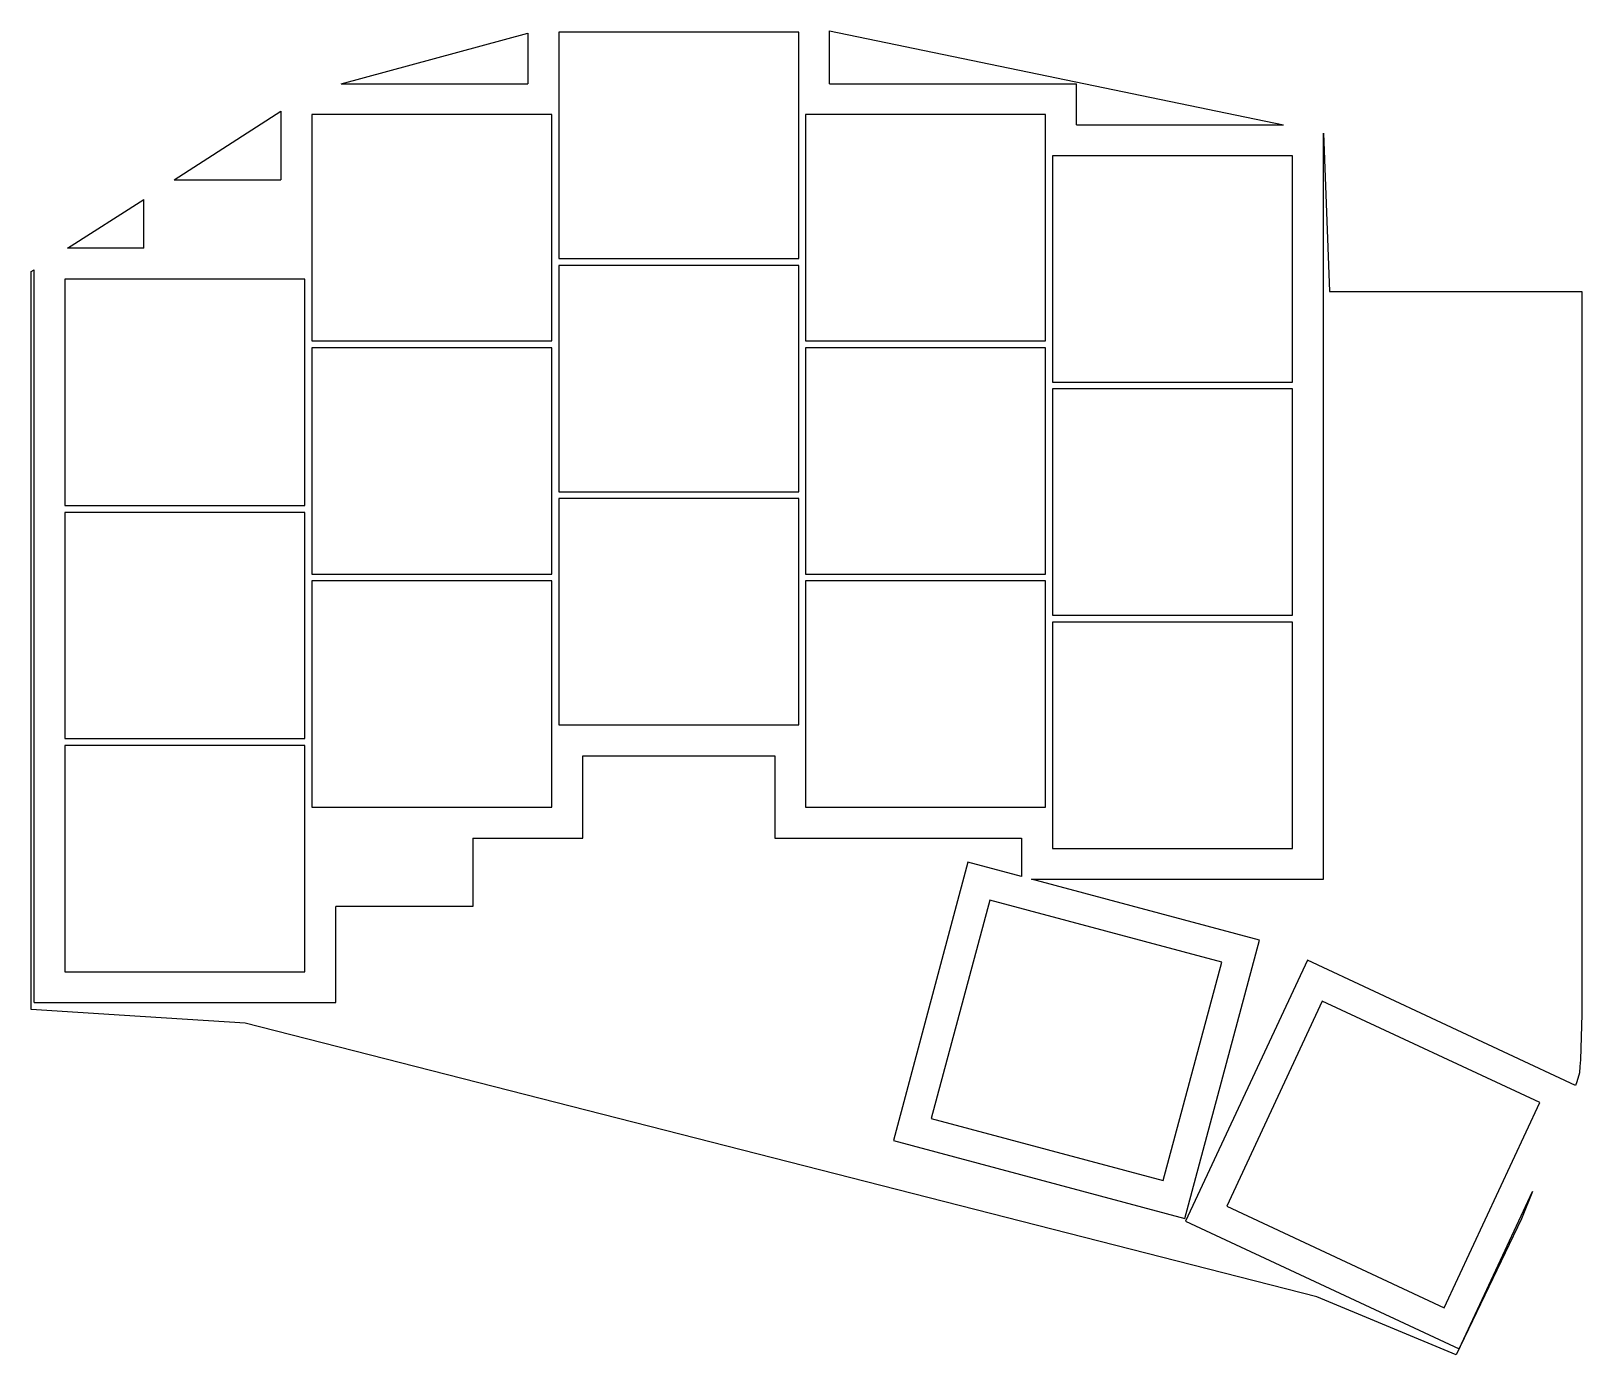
# Model space of a CAD drawing. Header units: millimetres. Extents: x 89 to 202, y -136 to -40.
import ezdxf

# ---------------------------------------------------------------- set-up
doc = ezdxf.new("R2010")
doc.units = ezdxf.units.MM

msp = doc.modelspace()

# ---------------------------------------------------------------- linework, layer by layer
for p, q in [((111.4, -43.5), (125, -39.8)), ((125, -39.8), (125, -43.5)), ((144.75, -39.75), (127.25, -39.75)), ((127.25, -39.75), (127.25, -56.25)), ((144.75, -56.25), (144.75, -39.75)), ((147, -39.65), (180.1, -46.5)), ((147, -43.5), (147, -39.65)), ((111.4, -43.5), (125, -43.5)), ((147, -43.5), (165, -43.5)), ((165, -46.5), (165, -43.5)), ((99.22, -50.5), (107, -45.51)), ((107, -45.51), (107, -50.5)), ((126.75, -45.75), (109.25, -45.75)), ((109.25, -45.75), (109.25, -62.25)), ((126.75, -62.25), (126.75, -45.75)), ((162.75, -45.75), (145.25, -45.75)), ((145.25, -45.75), (145.25, -62.25)), ((162.75, -62.25), (162.75, -45.75)), ((165, -46.5), (180.1, -46.5)), ((183, -47.1), (183.44, -58.65)), ((183, -101.5), (183, -47.1)), ((180.75, -48.75), (163.25, -48.75)), ((163.25, -48.75), (163.25, -65.25)), ((180.75, -65.25), (180.75, -48.75)), ((99.22, -50.5), (107, -50.5)), ((91.43, -55.5), (97, -51.93)), ((97, -55.5), (97, -51.93)), ((97, -55.5), (91.43, -55.5)), ((127.25, -56.25), (144.75, -56.25)), ((88.78, -57.2), (89, -57.06)), ((88.78, -111), (88.78, -57.2)), ((89, -110.5), (89, -57.06)), ((144.75, -56.75), (127.25, -56.75)), ((127.25, -56.75), (127.25, -73.25)), ((144.75, -73.25), (144.75, -56.75)), ((108.75, -57.75), (91.25, -57.75)), ((91.25, -57.75), (91.25, -74.25)), ((108.75, -74.25), (108.75, -57.75)), ((183.44, -58.65), (201.85, -58.65)), ((201.85, -58.65), (201.85, -110.8)), ((109.25, -62.25), (126.75, -62.25)), ((126.75, -62.75), (109.25, -62.75)), ((109.25, -62.75), (109.25, -79.25)), ((126.75, -79.25), (126.75, -62.75)), ((145.25, -62.25), (162.75, -62.25)), ((162.75, -62.75), (145.25, -62.75)), ((145.25, -62.75), (145.25, -79.25)), ((162.75, -79.25), (162.75, -62.75)), ((163.25, -65.25), (180.75, -65.25)), ((180.75, -65.75), (163.25, -65.75)), ((163.25, -65.75), (163.25, -82.25)), ((180.75, -82.25), (180.75, -65.75)), ((127.25, -73.25), (144.75, -73.25)), ((91.25, -74.25), (108.75, -74.25)), ((144.75, -73.75), (127.25, -73.75)), ((127.25, -73.75), (127.25, -90.25)), ((144.75, -90.25), (144.75, -73.75)), ((108.75, -74.75), (91.25, -74.75)), ((91.25, -74.75), (91.25, -91.25)), ((108.75, -91.25), (108.75, -74.75)), ((109.25, -79.25), (126.75, -79.25)), ((126.75, -79.75), (109.25, -79.75)), ((109.25, -79.75), (109.25, -96.25)), ((126.75, -96.25), (126.75, -79.75)), ((145.25, -79.25), (162.75, -79.25)), ((162.75, -79.75), (145.25, -79.75)), ((145.25, -79.75), (145.25, -96.25)), ((162.75, -96.25), (162.75, -79.75)), ((163.25, -82.25), (180.75, -82.25)), ((180.75, -82.75), (163.25, -82.75)), ((163.25, -82.75), (163.25, -99.25)), ((180.75, -99.25), (180.75, -82.75)), ((127.25, -90.25), (144.75, -90.25)), ((91.25, -91.25), (108.75, -91.25)), ((108.75, -91.75), (91.25, -91.75)), ((91.25, -91.75), (91.25, -108.25)), ((108.75, -108.25), (108.75, -91.75)), ((129, -98.5), (129, -92.5)), ((129, -92.5), (143, -92.5)), ((143, -92.5), (143, -98.5)), ((109.25, -96.25), (126.75, -96.25)), ((145.25, -96.25), (162.75, -96.25)), ((121, -98.5), (121, -103.5)), ((121, -98.5), (129, -98.5)), ((143, -98.5), (161, -98.5)), ((161, -98.5), (161, -101.31)), ((163.25, -99.25), (180.75, -99.25)), ((157.09, -100.26), (151.66, -120.55)), ((161, -101.31), (157.09, -100.26)), ((161.72, -101.5), (183, -101.5)), ((178.34, -105.95), (161.72, -101.5)), ((111, -110.5), (111, -103.5)), ((121, -103.5), (111, -103.5)), ((158.68, -103.02), (154.41, -118.95)), ((175.59, -107.55), (158.68, -103.02)), ((172.91, -126.24), (178.34, -105.95)), ((181.84, -107.41), (172.96, -126.44)), ((201.39, -116.53), (181.84, -107.41)), ((91.25, -108.25), (108.75, -108.25)), ((171.32, -123.48), (175.59, -107.55)), ((89, -110.5), (111, -110.5)), ((182.92, -110.4), (175.95, -125.35)), ((198.78, -117.79), (182.92, -110.4)), ((201.85, -110.8), (201.85, -111.33)), ((95.6, -111.44), (88.78, -111)), ((104.4, -111.99), (95.6, -111.44)), ((201.85, -111.33), (201.75, -114.68)), ((182.53, -131.94), (104.4, -111.99)), ((201.7, -115.15), (201.67, -115.62)), ((201.75, -114.68), (201.7, -115.15)), ((201.49, -116.27), (201.39, -116.53)), ((201.67, -115.62), (201.49, -116.27)), ((191.81, -132.75), (198.78, -117.79)), ((154.41, -118.95), (171.32, -123.48)), ((151.66, -120.55), (172.91, -126.24)), ((192.9, -135.74), (198.25, -124.27)), ((198.25, -124.27), (197.44, -126.27)), ((175.95, -125.35), (191.81, -132.75)), ((172.96, -126.44), (192.9, -135.74)), ((197.44, -126.27), (192.69, -136.19)), ((192.69, -136.19), (182.53, -131.94))]:
    msp.add_line(p, q)

doc.saveas('drawing.dxf')
